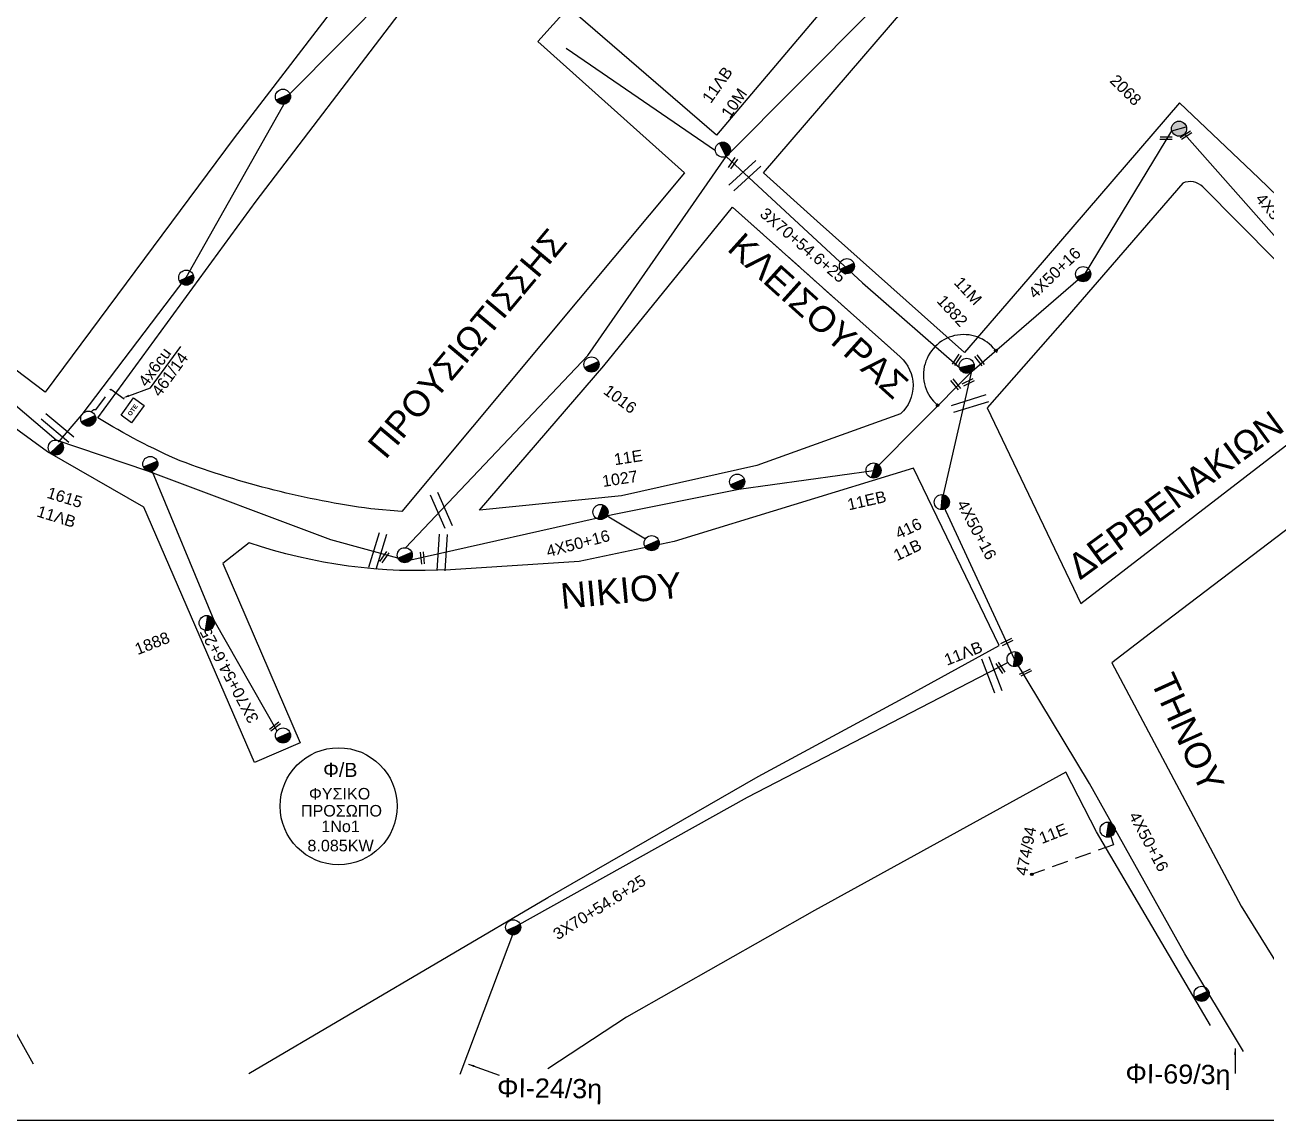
# Model space of a CAD drawing. Header units: millimetres. Extents: x 408 to 3042, y 742 to 1820.
# Drawn here: x 630 to 823.7, y 786.8 to 957.8 of the extents above; entities that cross this region are included whole.
import ezdxf
from ezdxf import colors
from ezdxf.entities.mleader import LeaderData, LeaderLine
from ezdxf.enums import TextEntityAlignment as Align
from ezdxf.math import Vec2, Vec3

# ---------------------------------------------------------------- set-up
doc = ezdxf.new("R2010")
doc.units = ezdxf.units.MM
doc.linetypes.add('DASHED', pattern=[19.05, 12.7, -6.35])
for name, color, linetype in [('Pillar OTE', 7, 'Continuous'), ('Άγνωστα', 7, 'Continuous'), ('Γυμνά εναέρια ΧΤ και ΦΟΠ (3Φ)   4x50+16AL', 7, 'Continuous'), ('Επιγραφές - Σχήματα', 7, 'Continuous'), ('Μηχανική τομή', 7, 'Continuous'), ('Στύλος Ξύλινος', 7, 'Continuous'), ('Στύλος Ξύλινος @ 1', 7, 'Continuous'), ('Στύλος ΦΜ', 7, 'Continuous'), ('Στύλος ΦΜ @ 1', 7, 'Continuous'), ('Συνδέσεις', 7, 'Continuous'), ('Συνεστραμμένα ΧΤ   3x70+54.6+25 AL', 7, 'SYN_LINE'), ('Τομή', 7, 'Continuous'), ('Υπόβαθρο ΔΕΗ', 7, 'Continuous'), ('Υπόγεια καλώδια Παροχών ΧΤ   4x50AL', 7, 'DASHED'), ('Υπόγεια καλώδια Παροχών ΧΤ   4x6', 7, 'DASHED')]:
    doc.layers.add(name, color=color, linetype=linetype)
doc.styles.add('ar', font='arial.ttf')
doc.styles.add('arial', font='arial.ttf')
doc.styles.get("Standard").update_dxf_attribs({"font": 'arial.ttf'})
doc.linetypes.add('SYN_LINE', pattern='A,0.5,-0.0001,["/\\/\\/\\/",Standard,S=0.1,R=0,X=0,Y=-0.05],-0.25', length=0.7501)
doc.dimstyles.new('ISO-25', dxfattribs={"dimtxt": 2.5, "dimasz": 2.5, "dimexe": 1.25, "dimexo": 0.625, "dimtad": 1, "dimtxsty": 'Standard', "dimcen": 2.5, "dimadec": 0, "dimazin": 0, "dimtfac": 1, "dimtmove": 0, "dimatfit": 3, "dimfxl": 1, "dimarcsym": 0})

# ---------------------------------------------------------------- blocks, each defined once
blk = doc.blocks.new('ΤΟΜΗ')
at = {"layer": 'Τομή', "ltscale": 40}
for p, q in [((-5.68, 0), (5.68, 0)), ((5.68, -2.33), (-5.68, -2.33))]:
    blk.add_line(p, q, dxfattribs=at)
blk = doc.blocks.new('ΜΗΧΑΝΙΚΗ ΤΟΜΗ')
at = {"layer": 'Μηχανική τομή', "ltscale": 40}
for p, q in [((-1.89, 0.78), (1.89, 0.78)), ((1.89, 0), (-1.89, 0))]:
    blk.add_line(p, q, dxfattribs=at)
blk = doc.blocks.new('ΥΠΑΡΧΩΝ ΤΣΙΜΕΝΤΕΝΙΟΣ ΣΤΥΛΟΣ')
at = {"layer": 'Στύλος ΦΜ'}
blk.add_hatch(color=7, dxfattribs=at).paths.add_polyline_path([(-1.29, -2.28, 0.574793), (2.62, 0, 0.268822), (1.3, 2.27)])
at = {"layer": 'Στύλος ΦΜ', "color": 7}
blk.add_line((-1.29, -2.28), (1.3, 2.27), dxfattribs=at)
blk.add_circle((0, 0), 2.62, dxfattribs=at)
at = {"layer": 'Στύλος ΦΜ', "flags": 4}
for tag, p in [('ΑΡΙΘΜΟΣ', (-4.68, 8.05)), ('ΤΥΠΟΣ', (-4.91, 3.03))]:
    blk.add_attdef(tag, p, '', height=4, dxfattribs=at)
blk = doc.blocks.new('ΥΠΑΡΧΩΝ ΞΥΛΙΝΟΣ ΣΤΥΛΟΣ')
at = {"layer": 'Στύλος Ξύλινος'}
h = blk.add_hatch(color=7, dxfattribs=at)
h.paths.add_polyline_path([(-2.62, 0, 0.270008), (-1.29, -2.28), (1.3, 2.27, 0.576266)])
h.paths.add_polyline_path([(-1.29, -2.28, 0.574793), (2.62, 0, 0.268822), (1.3, 2.27)])
at = {"layer": 'Στύλος Ξύλινος', "color": 7}
blk.add_line((-1.29, -2.28), (1.3, 2.27), dxfattribs=at)
blk.add_circle((0, 0), 2.62, dxfattribs=at)
at = {"layer": 'Στύλος Ξύλινος', "flags": 4}
for tag, p in [('ΑΡΙΘΜΟΣ', (-4.91, 8.6)), ('ΤΥΠΟΣ', (-4.85, 3.39))]:
    blk.add_attdef(tag, p, '', height=4, dxfattribs=at)
blk = doc.blocks.new('_ΣΥΝΔΕΣΗ')
at = {"layer": 'Συνδέσεις', "linetype": 'SYN_LINE', "ltscale": 40}
blk.add_hatch(color=256, dxfattribs=at).paths.add_polyline_path([(0.5, -0.01, 1), (-0.5, -0.01, 1)])
at = {"layer": 'Συνδέσεις'}
blk.add_circle((0, -0.01), 0.5, dxfattribs=at)
blk = doc.blocks.new('PILLAR ΟΤΕ')
at = {"layer": 'Pillar OTE', "ltscale": 40}
blk.add_lwpolyline([(-3.31, 2.02), (3.39, 2.02), (3.39, -1.99), (-3.31, -1.99)], close=True, dxfattribs=at)
at = {"layer": 'Pillar OTE', "insert": (-1.81, 0.71), "char_height": 1.3575, "width": 109.961, "attachment_point": 1}
blk.add_mtext('{\\fArial|b1|i0|c161|p34;OTE}', dxfattribs=at)

msp = doc.modelspace()

# ---------------------------------------------------------------- linework, layer by layer
at = {"layer": 'Άγνωστα', "color": 85}
msp.add_lwpolyline([(635.26, 892.69), (638.95, 897.01), (655.2, 918.35), (671.38, 947.06), (694.8, 970.74), (711.02, 991.93), (724.86, 1016.37)], dxfattribs=at)
at = {"layer": 'Άγνωστα', "color": 173}
for points in [[(689.42, 876.18), (717.85, 906.19), (739.44, 937.26), (762.16, 960.07), (776.07, 974.77), (792.54, 993.2), (802.02, 1012.47)], [(697.94, 794), (706.64, 817.07)]]:
    msp.add_lwpolyline(points, dxfattribs=at)
at = {"layer": 'Άγνωστα', "color": 1}
msp.add_lwpolyline([(688.22, 874.54), (677.75, 877.42), (649.18, 888.15), (634.89, 893), (634.89, 893), (599.58, 923.06), (561.44, 952.08)], dxfattribs=at)
at = {"layer": 'Άγνωστα', "color": 30}
for points in [[(690.24, 874.3), (721.74, 881.38), (741.41, 885.33), (762.46, 888.25), (777.83, 903.77), (795.51, 919.04), (809, 941.29)], [(739.44, 937.26), (760.73, 917.56), (775.85, 904.34)]]:
    msp.add_lwpolyline(points, dxfattribs=at)
at = {"layer": 'Άγνωστα', "color": 2}
msp.add_lwpolyline([(820.17, 797.51), (811.04, 812.76), (796.14, 839.39), (784.47, 858.8), (773.11, 883.31), (777.79, 903.74)], dxfattribs=at)
at = {"layer": 'Άγνωστα', "color": 2, "linetype": 'DASHED', "ltscale": 0.2}
msp.add_lwpolyline([(799.47, 831.09), (799.89, 829.81), (787.15, 825.2)], dxfattribs=at)
at = {"layer": 'Γυμνά εναέρια ΧΤ και ΦΟΠ (3Φ)   4x50+16AL', "color": 30, "ltscale": 40}
msp.add_lwpolyline([(810.97, 940.78), (829.35, 919.99), (843.62, 904.67), (853.73, 892.33), (867.82, 876.31), (882.27, 857.41), (896.55, 837.2), (906.93, 822.82)], dxfattribs=at)
at = {"layer": 'Επιγραφές - Σχήματα'}
msp.add_lwpolyline([(433.97, 786.81), (2929.97, 786.81), (2929.97, 1802.72), (433.97, 1802.72)], close=True, dxfattribs=at)
at = {"layer": 'Επιγραφές - Σχήματα', "color": 202}
msp.add_circle((678.97, 835.83), 9.13, dxfattribs=at)
at = {"layer": 'Επιγραφές - Σχήματα'}
msp.add_arc((776.52, 903.19), 6.27, 33.4462, 229.5252, dxfattribs=at)
at = {"layer": 'Συνεστραμμένα ΧΤ   3x70+54.6+25 AL', "color": 173, "linetype": 'SYN_LINE', "ltscale": 20}
for points in [[(737.77, 938.16), (714.49, 954.14)], [(706.64, 817.07), (706.66, 817.12), (742.81, 837.25), (783.42, 858.26)]]:
    msp.add_lwpolyline(points, dxfattribs=at)
at = {"layer": 'Συνεστραμμένα ΧΤ   3x70+54.6+25 AL', "color": 1, "linetype": 'SYN_LINE', "ltscale": 20}
msp.add_lwpolyline([(649.88, 888.11), (659.48, 864.86), (669.36, 847.59)], dxfattribs=at)
at = {"layer": 'Συνεστραμμένα ΧΤ   3x70+54.6+25 AL', "color": 30, "linetype": 'SYN_LINE', "ltscale": 8}
msp.add_lwpolyline([(720.86, 881.18), (726.89, 877.6)], dxfattribs=at)
at = {"layer": 'Υπόβαθρο ΔΕΗ'}
for points in [[(633.2, 900.45), (633.2, 900.45), (601.48, 924.48), (641.43, 981.37), (662.73, 1007.63, 0.177291), (666.22, 1025.19, -0.145133), (666.22, 1032.13), (670.64, 1038.96), (718.21, 1013.62), (688.14, 973.42), (662.7, 940.18), (633.2, 900.45)], [(641.38, 896.47), (666.12, 930.28), (688.45, 959.52), (700.01, 974.73), (708.35, 985.36), (717.55, 998.27), (725.37, 1009.6), (734.26, 1004.87), (749.33, 993.02), (768.98, 977.33), (737.95, 940.62), (714.87, 960.52), (710.07, 955.21), (732.95, 934.72), (688.84, 881.86), (683.99, 882.27, -0.055611), (654.27, 889.75, -0.035423), (641.38, 896.47, -4.331003)], [(780.18, 898.01), (794.78, 867.49), (842.13, 903.94), (813.85, 932.51, 0.314104), (810.7, 933.09), (792.67, 912.26), (780.18, 898.01)], [(700.98, 882.03), (720.34, 904.6), (740.46, 929.35), (766.62, 905.97, -0.444176), (766.67, 897.1), (744.23, 889.02), (723.11, 884.27), (700.98, 882.03)], [(664.98, 794.11), (711.63, 821.55), (744.45, 840.49), (767.73, 853.05), (782.04, 860.91), (768.69, 888.59), (731.36, 877.17), (716.51, 874.01), (696.46, 872.76, -0.097921), (665.02, 876.96), (660.93, 873.73), (672.99, 845.74), (665.83, 842.65), (648.58, 882.51), (633.56, 891.15), (613.29, 905.89), (597.86, 917.75), (585.96, 900.98, -0.044561), (572.52, 885.22), (597.41, 848.35), (616.99, 819.43), (627.52, 802.45), (631.3, 795.62)]]:
    msp.add_lwpolyline(points, format="xyb", dxfattribs=at)
for points in [[(745.26, 934.71), (778.19, 973.05), (800.43, 999.79), (806.85, 1007.94), (843.23, 982.64), (882.22, 954.62), (885.15, 952.49), (856.56, 919.52), (847.96, 909.35), (822.56, 933.87), (810.19, 945.67), (785.23, 916.6), (776.67, 906.67), (753.67, 927.18), (745.26, 934.71)], [(926.82, 792.92), (892.35, 839.19), (867.95, 872), (854.67, 889.69), (849.79, 896.41), (805.69, 862.83), (799.65, 858.23), (819.81, 820.24), (832.77, 799.33)], [(815.05, 801.58), (797.26, 831.83), (792.45, 841.14), (753.24, 819.53), (723.91, 802.91), (711.62, 794.8)]]:
    msp.add_lwpolyline(points, dxfattribs=at)
at = {"layer": 'Υπόγεια καλώδια Παροχών ΧΤ   4x6', "color": 7, "linetype": 'DASHED', "ltscale": 0.2}
msp.add_line((740.46, 929.35), (766.62, 905.97), dxfattribs=at)
at = {"layer": 'Υπόγεια καλώδια Παροχών ΧΤ   4x6', "color": 85, "linetype": 'DASHED', "ltscale": 0.2}
msp.add_lwpolyline([(640.41, 897.4, -0.360057), (641.09, 897.7), (643.45, 900.93), (646.42, 898.76)], format="xyb", dxfattribs=at)

# ---------------------------------------------------------------- block references
at = {"layer": 'Pillar OTE', "xscale": 0.5, "yscale": 0.5, "zscale": 0.5, "rotation": 54}
msp.add_blockref('PILLAR ΟΤΕ', (646.81, 897.62), dxfattribs=at)
at = {"layer": 'Μηχανική τομή'}
for p, xscale, yscale, zscale, rotation in [((808.1, 939.93), 0.4999999999999998, 0.4999999999999998, 0.4999999999999998, 359.511440282408), ((811.11, 940.76), 0.5, 0.5, 0.5, 212.6225860824514), ((740.34, 936.32), 0.5, 0.5, 0.5, 235.1383027284685), ((775.29, 905.63), 0.5, 0.5, 0.5, 235.1383027284685), ((778.85, 905.31), 0.4999999999999999, 0.4999999999999999, 0.4999999999999999, 307.9100731089443), ((775.12, 901.57), 0.4999999999999999, 0.4999999999999999, 0.4999999999999999, 307.9100731089443), ((777.15, 902.18), 0.5, 0.5, 0.5, 206.3800583452817), ((685.94, 874.82), 0.5, 0.5, 0.5, 235.1383027284685), ((691.87, 874.56), 0.4999999999999999, 0.4999999999999999, 0.4999999999999999, 275.6340701490558), ((783.19, 861.63), 0.5, 0.5, 0.5, 206.3800583452817), ((782.43, 857.54), 0.5, 0.5, 0.5, 124.0427767753249), ((786.09, 856.88), 0.5, 0.5, 0.5, 206.3800583452817), ((668.91, 848.44), 0.4999999999999999, 0.4999999999999999, 0.4999999999999999, 217.8879337186482)]:
    msp.add_blockref('ΜΗΧΑΝΙΚΗ ΤΟΜΗ', p, dxfattribs=dict(at, xscale=xscale, yscale=yscale, zscale=zscale, rotation=rotation))
at = {"layer": 'Στύλος Ξύλινος @ 1', "ltscale": 40}
ref = msp.add_blockref('ΥΠΑΡΧΩΝ ΞΥΛΙΝΟΣ ΣΤΥΛΟΣ', (810.13, 941.61), dxfattribs=dict(at, xscale=0.4499999999998181, yscale=0.4499999999998181, zscale=0.4499999999998181, rotation=315.2690749222503))
ref.add_attrib('ΤΥΠΟΣ', '2068', (799.2, 948.98), dxfattribs={"layer": 'Στύλος Ξύλινος', "height": 1.8, "rotation": 315.2691, "flags": 4})
at = {"layer": 'Στύλος ΦΜ @ 1', "ltscale": 40}
ref = msp.add_blockref('ΥΠΑΡΧΩΝ ΤΣΙΜΕΝΤΕΝΙΟΣ ΣΤΥΛΟΣ', (738.94, 938.33), dxfattribs=dict(at, xscale=0.4499999999998183, yscale=0.4499999999998183, zscale=0.4499999999998183, rotation=55.03380936855273))
ref.add_attrib('ΤΥΠΟΣ', '11ΛΒ', (737.05, 945.43), dxfattribs={"layer": 'Στύλος ΦΜ', "height": 1.8, "rotation": 55.0338, "flags": 4})
ref.add_attrib('ΑΡΙΘΜΟΣ', '10M', (740.03, 943.09), dxfattribs={"layer": 'Στύλος ΦΜ', "height": 1.8, "rotation": 55.0338, "flags": 4})
at = {"layer": 'Στύλος ΦΜ @ 1', "ltscale": 40, "xscale": 0.4499999999998183, "yscale": 0.4499999999998183, "zscale": 0.4499999999998183, "rotation": 323.0229810481194}
for p in [(670.29, 946.6), (758.3, 920.14), (795.16, 918.9), (655.2, 918.35), (639.91, 896.34), (649.59, 889.26), (741.18, 886.49), (727.83, 876.9), (689.3, 875.01), (670.3, 846.88), (706.21, 816.92), (813.65, 806.53)]:
    msp.add_blockref('ΥΠΑΡΧΩΝ ΤΣΙΜΕΝΤΕΝΙΟΣ ΣΤΥΛΟΣ', p, dxfattribs=at)
at = {"layer": 'Στύλος ΦΜ @ 1', "ltscale": 40}
ref = msp.add_blockref('ΥΠΑΡΧΩΝ ΤΣΙΜΕΝΤΕΝΙΟΣ ΣΤΥΛΟΣ', (776.99, 904.6), dxfattribs=dict(at, xscale=0.4499999999998183, yscale=0.4499999999998183, zscale=0.4499999999998183, rotation=312.5930858573015))
ref.add_attrib('ΤΥΠΟΣ', '11M', (774.9, 917.48), dxfattribs={"layer": 'Στύλος ΦΜ', "height": 1.8, "rotation": 312.5931, "flags": 4})
ref.add_attrib('ΑΡΙΘΜΟΣ', '1882', (772.2, 914.63), dxfattribs={"layer": 'Στύλος ΦΜ', "height": 1.8, "rotation": 312.5931, "flags": 4})
ref = msp.add_blockref('ΥΠΑΡΧΩΝ ΤΣΙΜΕΝΤΕΝΙΟΣ ΣΤΥΛΟΣ', (718.44, 904.8), dxfattribs=dict(at, xscale=0.4499999999998183, yscale=0.4499999999998183, zscale=0.4499999999998183, rotation=323.0229810481194))
ref.add_attrib('ΑΡΙΘΜΟΣ', '1016', (720.15, 900.36), dxfattribs={"layer": 'Στύλος ΦΜ', "height": 1.8, "rotation": 323.023, "flags": 4})
ref = msp.add_blockref('ΥΠΑΡΧΩΝ ΤΣΙΜΕΝΤΕΝΙΟΣ ΣΤΥΛΟΣ', (634.85, 891.82), dxfattribs=dict(at, xscale=0.4499999999998184, yscale=0.4499999999998184, zscale=0.4499999999998184, rotation=342.8204705148719))
ref.add_attrib('ΤΥΠΟΣ', '11ΛΒ', (631.74, 881.1), dxfattribs={"layer": 'Στύλος ΦΜ', "height": 1.8, "rotation": 342.8205, "flags": 4})
ref.add_attrib('ΑΡΙΘΜΟΣ', '1615', (633.31, 884.01), dxfattribs={"layer": 'Στύλος ΦΜ', "height": 1.8, "rotation": 342.8205, "flags": 4})
ref = msp.add_blockref('ΥΠΑΡΧΩΝ ΤΣΙΜΕΝΤΕΝΙΟΣ ΣΤΥΛΟΣ', (719.84, 881.76), dxfattribs=dict(at, xscale=0.4499999999998183, yscale=0.4499999999998183, zscale=0.4499999999998183, rotation=8.66558755822418))
ref.add_attrib('ΤΥΠΟΣ', '11E', (722.09, 889.06), dxfattribs={"layer": 'Στύλος ΦΜ', "height": 1.8, "rotation": 8.6656, "flags": 4})
ref.add_attrib('ΑΡΙΘΜΟΣ', '1027', (720.24, 885.66), dxfattribs={"layer": 'Στύλος ΦΜ', "height": 1.8, "rotation": 8.6656, "flags": 4})
ref = msp.add_blockref('ΥΠΑΡΧΩΝ ΤΣΙΜΕΝΤΕΝΙΟΣ ΣΤΥΛΟΣ', (762.46, 888.25), dxfattribs=dict(at, xscale=0.4499999999998183, yscale=0.4499999999998183, zscale=0.4499999999998183, rotation=12.75888262520721))
ref.add_attrib('ΤΥΠΟΣ', '11EB', (758.59, 882.01), dxfattribs={"layer": 'Στύλος ΦΜ', "height": 1.8, "rotation": 12.7589, "flags": 4})
ref = msp.add_blockref('ΥΠΑΡΧΩΝ ΤΣΙΜΕΝΤΕΝΙΟΣ ΣΤΥΛΟΣ', (773.11, 883.31), dxfattribs=dict(at, xscale=0.4499999999998183, yscale=0.4499999999998183, zscale=0.4499999999998183, rotation=25.53288107547707))
ref.add_attrib('ΤΥΠΟΣ', '416', (766.38, 877.48), dxfattribs={"layer": 'Στύλος ΦΜ', "height": 1.8, "rotation": 25.5329, "flags": 4})
ref.add_attrib('ΑΡΙΘΜΟΣ', '11B', (766.11, 874.06), dxfattribs={"layer": 'Στύλος ΦΜ', "height": 1.8, "rotation": 25.5329, "flags": 4})
ref = msp.add_blockref('ΥΠΑΡΧΩΝ ΤΣΙΜΕΝΤΕΝΙΟΣ ΣΤΥΛΟΣ', (658.38, 864.43), dxfattribs=dict(at, xscale=0.4499999999998183, yscale=0.4499999999998183, zscale=0.4499999999998183, rotation=21.5225261295748))
ref.add_attrib('ΤΥΠΟΣ', '1888', (647.61, 859.41), dxfattribs={"layer": 'Στύλος ΦΜ', "height": 1.8, "rotation": 21.5225, "flags": 4})
ref = msp.add_blockref('ΥΠΑΡΧΩΝ ΤΣΙΜΕΝΤΕΝΙΟΣ ΣΤΥΛΟΣ', (784.47, 858.8), dxfattribs=dict(at, xscale=0.4499999999998183, yscale=0.4499999999998183, zscale=0.4499999999998183, rotation=21.42236582399442))
ref.add_attrib('ΤΥΠΟΣ', '11ΛΒ', (773.92, 857.75), dxfattribs={"layer": 'Στύλος ΦΜ', "height": 1.8, "rotation": 21.4224, "flags": 4})
ref = msp.add_blockref('ΥΠΑΡΧΩΝ ΤΣΙΜΕΝΤΕΝΙΟΣ ΣΤΥΛΟΣ', (798.98, 832.16), dxfattribs=dict(at, xscale=0.4499999999998183, yscale=0.4499999999998183, zscale=0.4499999999998183, rotation=21.42236582399443))
ref.add_attrib('ΤΥΠΟΣ', '11E', (788.72, 829.91), dxfattribs={"layer": 'Στύλος ΦΜ', "height": 1.8, "rotation": 21.4224, "flags": 4})
at = {"layer": 'Συνδέσεις', "xscale": 0.4, "yscale": 0.4, "zscale": 0.25}
for p in [(781.53, 906.98), (772.45, 898.43), (787.16, 825.2)]:
    msp.add_blockref('_ΣΥΝΔΕΣΗ', p, dxfattribs=at)
at = {"layer": 'Τομή'}
for p, xscale, yscale, zscale, rotation in [((742.75, 933.85), 0.4999999999999994, 0.4999999999999994, 0.4999999999999994, 222.4588955866864), ((777.66, 898.13), 0.4999999999999993, 0.4999999999999993, 0.4999999999999993, 197.2190680146749), ((634.71, 894.43), 0.4999999999999994, 0.4999999999999994, 0.4999999999999994, 140.02060053409), ((695.54, 882.28), 0.4999999999999994, 0.4999999999999994, 0.4999999999999994, 293.6017121638375), ((685.62, 875.51), 0.4999999999999994, 0.4999999999999994, 0.4999999999999994, 252.9669231753191), ((695.72, 875.4), 0.4999999999999994, 0.4999999999999994, 0.4999999999999994, 266.3667232930934), ((781.46, 856.53), 0.4999999999999994, 0.4999999999999994, 0.4999999999999994, 290.6268472122312)]:
    msp.add_blockref('ΤΟΜΗ', p, dxfattribs=dict(at, xscale=xscale, yscale=yscale, zscale=zscale, rotation=rotation))

# ---------------------------------------------------------------- texts
at = {"ltscale": 40, "width": 94.4586, "attachment_point": 1, "style": 'arial'}
for s, insert, char_height, rotation in [('ΠΡΟΥΣΙΩΤΙΣΣΗΣ', (683.23, 892.41), 4, 50), ('ΚΛΕΙΣΟΥΡΑΣ', (742.12, 925.67), 4, 318), ('ΔEPBENAKIΩN', (792.29, 874.27), 4, 36.1755), ('NIKIOY', (713.43, 870.59), 4, 5.477), ('THNOY', (809.25, 857.04), 4, 294.3886), ('ΦΙ-69/3η', (801.79, 795.63), 3, 359.1724), ('ΦΙ-24/3η', (703.73, 793.42), 3, 359.1724)]:
    msp.add_mtext(s, dxfattribs=dict(at, insert=insert, char_height=char_height, rotation=rotation))
at = {"layer": 'Άγνωστα', "ltscale": 40, "char_height": 1.8, "width": 34.5395, "attachment_point": 1, "style": 'arial'}
for s, insert, rotation in [('4X50+16', (823.32, 931.76), 310.0541), ('3X70+54.6+25', (745.73, 929.44), 319.8172), ('4X50+16', (786.41, 916.24), 43.8702), ('4X50+16', (776.98, 883.89), 298.0605), ('4X50+16', (711.2, 876.44), 14.7844), ('3X70+54.6+25', (665.01, 848.56), 118.1572), ('4X50+16', (803.82, 835.2), 298.0605), ('474/94', (784.61, 825.23), 78.8923), ('3X70+54.6+25', (712.21, 816.4), 32.3498)]:
    msp.add_mtext(s, dxfattribs=dict(at, insert=insert, rotation=rotation))
at = {"layer": 'Επιγραφές - Σχήματα', "color": 1, "style": 'ar'}
for s, height, p in [('Φ/Β', 2.2, (679.24, 841.54)), ('ΦΥΣΙΚΟ ', 1.8, (679.48, 837.78)), ('1No1', 1.8, (679.28, 832.67)), ('8.085KW', 1.8, (679.28, 829.68))]:
    msp.add_text(s, height=height, dxfattribs=at).set_placement(p, align=Align.MIDDLE)
at = {"layer": 'Επιγραφές - Σχήματα', "color": 1, "insert": (673.09, 836.02), "char_height": 1.8, "width": 12.958, "attachment_point": 1}
msp.add_mtext('ΠΡΟΣΩΠΟ', dxfattribs=at)
at = {"layer": 'Υπόγεια καλώδια Παροχών ΧΤ   4x50AL', "color": 7, "ltscale": 0.2, "char_height": 1.8, "attachment_point": 1, "rotation": 54}
for s, insert in [('4x6cu', (647.57, 902.22)), ('461/14', (649.64, 900.68))]:
    msp.add_mtext_dynamic_manual_height_columns(s, width=1.8, gutter_width=12.5, heights=[0.118], dxfattribs=dict(at, insert=insert))

# ---------------------------------------------------------------- leaders
at = {"layer": 'Επιγραφές - Σχήματα', "ltscale": 40}
for points in [[(818.87, 798.02), (818.87, 794.09)], [(699.22, 795.56), (704.04, 793.86)]]:
    msp.add_leader(points, dimstyle='ISO-25', override={"dimasz": 1, "dimtad": 0}, dxfattribs=at)
at = {"layer": 'Υπόβαθρο ΔΕΗ'}
ml = msp.add_multileader_mtext('Standard', dxfattribs=at)
ml.set_content('', color=256)
ml.set_leader_properties()
ml.build(insert=Vec2(0, 0))
ml.multileader.update_dxf_attribs({"arrow_head_size": 1})
ctx = ml.context
ctx.base_point, ctx.arrow_head_size, ctx.plane_origin, ctx.plane_x_axis, ctx.plane_y_axis = Vec3(654.34, 907.61), 1, Vec3(645.3, 899.57), Vec3(0.587785, 0.809017), Vec3(-0.809017, 0.587785)
notes = []
notes.append((ctx, [(0, (1, 1, 0), (649.64, 901.14), (0.587785, 0.809017), 8, [(0, [(645.3, 899.57)], 0, [])])]))
ctx.mtext.insert, ctx.mtext.text_direction, ctx.mtext.rotation, ctx.mtext.flow_direction = Vec3(653.9, 910.4), Vec3(0.587785, 0.809017), 0.942478, 5
for ctx, leaders in notes:
    for number, flags, end, landing, length, lines in leaders:
        leader = LeaderData()
        leader.index, (leader.has_last_leader_line, leader.has_dogleg_vector, leader.attachment_direction) = number, flags
        leader.last_leader_point, leader.dogleg_vector, leader.dogleg_length = Vec3(end), Vec3(landing), length
        for number, points, colour, breaks in lines:
            line = LeaderLine()
            line.index, line.vertices, line.color, line.breaks = number, Vec3.list(points), colors.encode_raw_color(colour), breaks
            leader.lines.append(line)
        ctx.leaders.append(leader)

doc.saveas('drawing.dxf')
